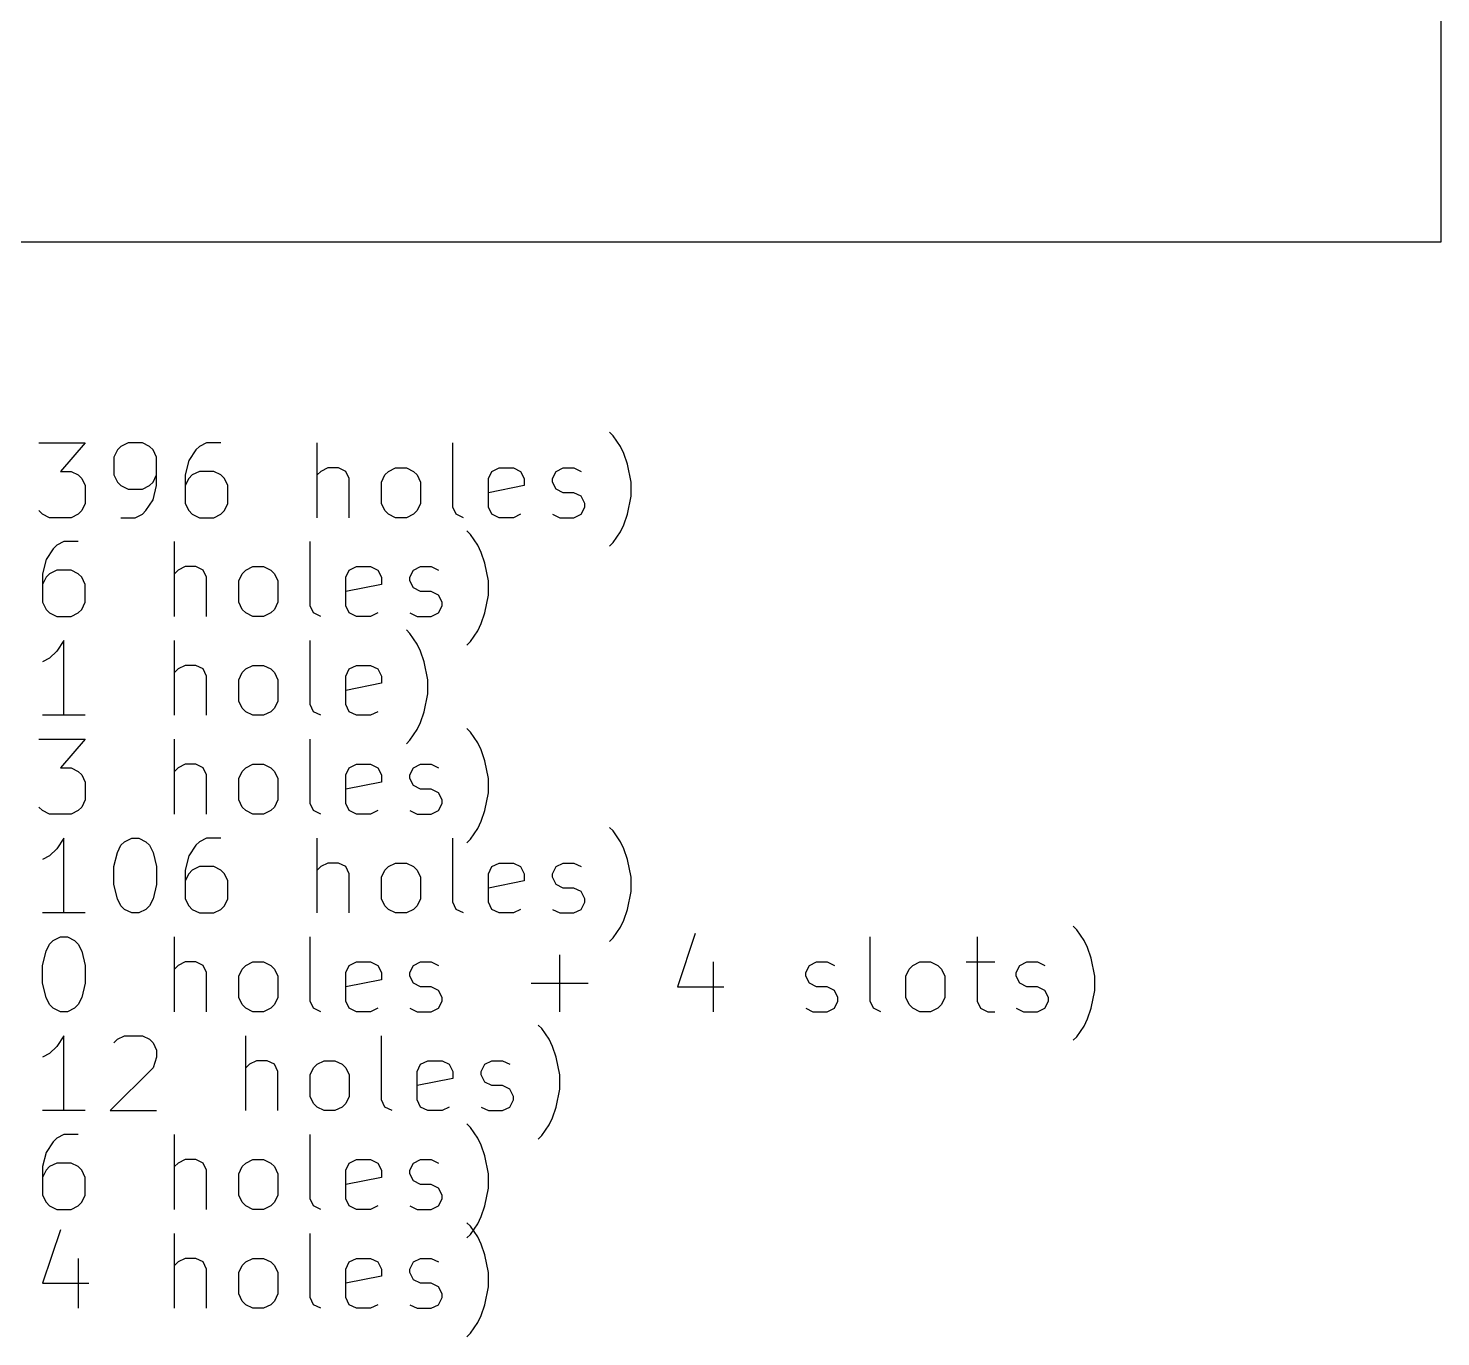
# Model space of a CAD drawing. Extents: x 65 to 140, y -133 to -30.
# Drawn here: x 102.57 to 140.28, y -132.99 to -98.03 of the extents above; entities that cross this region are included whole.
import ezdxf

# ---------------------------------------------------------------- set-up
doc = ezdxf.new("R2010")
doc.units = 0
doc.layers.add('BLACK', color=7, linetype='CONTINUOUS')

msp = doc.modelspace()

# ---------------------------------------------------------------- linework, layer by layer
at = {"layer": 'BLACK', "linetype": 'CONTINUOUS'}
for p, q in [((140.281586, -30.032414), (140.281586, -103.743982)), ((140.281586, -103.743982), (66.580014, -103.743982)), ((118.185406, -108.918343), (118.090168, -108.823105)), ((118.375882, -109.204058), (118.185406, -108.918343)), ((102.852071, -109.10882), (104.090166, -109.10882)), ((104.090166, -109.10882), (103.423499, -109.870724)), ((104.947309, -109.299296), (104.852071, -109.489772)), ((105.042547, -109.204058), (104.947309, -109.299296)), ((105.233023, -109.10882), (105.042547, -109.204058)), ((105.613976, -109.10882), (105.233023, -109.10882)), ((105.804452, -109.204058), (105.613976, -109.10882)), ((105.89969, -109.299296), (105.804452, -109.204058)), ((105.994928, -109.489772), (105.89969, -109.299296)), ((107.042547, -109.299296), (106.852071, -109.58501)), ((107.137785, -109.204058), (107.042547, -109.299296)), ((107.328261, -109.10882), (107.137785, -109.204058)), ((107.709214, -109.10882), (107.328261, -109.10882)), ((110.280643, -111.10882), (110.280643, -109.10882)), ((113.899691, -110.823105), (113.899691, -109.10882)), ((118.47112, -109.394534), (118.375882, -109.204058)), ((104.852071, -109.489772), (104.852071, -109.965962)), ((105.994928, -110.251677), (105.994928, -109.489772)), ((106.852071, -109.58501), (106.756833, -109.965962)), ((118.566358, -109.680248), (118.47112, -109.394534)), ((118.661596, -110.156439), (118.566358, -109.680248)), ((103.423499, -109.870724), (103.709214, -109.870724)), ((103.709214, -109.870724), (103.89969, -109.965962)), ((103.89969, -109.965962), (103.994928, -110.061201)), ((103.994928, -110.061201), (104.090166, -110.251677)), ((104.852071, -109.965962), (104.947309, -110.156439)), ((105.89969, -110.156439), (105.994928, -109.965962)), ((106.756833, -109.965962), (106.756833, -110.727867)), ((106.852071, -110.061201), (106.756833, -110.251677)), ((106.947309, -109.965962), (106.852071, -110.061201)), ((107.137785, -109.870724), (106.947309, -109.965962)), ((107.518738, -109.870724), (107.137785, -109.870724)), ((107.709214, -109.965962), (107.518738, -109.870724)), ((107.804452, -110.061201), (107.709214, -109.965962)), ((107.89969, -110.251677), (107.804452, -110.061201)), ((110.375881, -109.870724), (110.280643, -109.965962)), ((110.566357, -109.775486), (110.375881, -109.870724)), ((110.852072, -109.775486), (110.566357, -109.775486)), ((111.042548, -109.870724), (110.852072, -109.775486)), ((111.137786, -110.061201), (111.042548, -109.870724)), ((111.137786, -111.10882), (111.137786, -110.061201)), ((111.994929, -110.156439), (112.090167, -109.965962)), ((112.090167, -109.965962), (112.185405, -109.870724)), ((112.185405, -109.870724), (112.375881, -109.775486)), ((112.375881, -109.775486), (112.661596, -109.775486)), ((112.661596, -109.775486), (112.852072, -109.870724)), ((112.852072, -109.870724), (112.94731, -109.965962)), ((112.94731, -109.965962), (113.042548, -110.156439)), ((114.852072, -110.061201), (114.94731, -109.870724)), ((114.852072, -110.823105), (114.852072, -110.061201)), ((114.94731, -109.870724), (115.137786, -109.775486)), ((115.137786, -109.775486), (115.518739, -109.775486)), ((115.518739, -109.775486), (115.709215, -109.870724)), ((115.709215, -109.870724), (115.804453, -110.061201)), ((115.804453, -110.061201), (115.804453, -110.251677)), ((116.566358, -110.061201), (116.661596, -109.870724)), ((116.566358, -110.156439), (116.566358, -110.061201)), ((116.661596, -109.870724), (116.852072, -109.775486)), ((116.852072, -109.775486), (117.137786, -109.775486)), ((117.137786, -109.775486), (117.328263, -109.870724)), ((104.090166, -110.251677), (104.090166, -110.727867)), ((104.947309, -110.156439), (105.042547, -110.251677)), ((105.042547, -110.251677), (105.233023, -110.346915)), ((105.233023, -110.346915), (105.613976, -110.346915)), ((105.613976, -110.346915), (105.804452, -110.251677)), ((105.804452, -110.251677), (105.89969, -110.156439)), ((105.89969, -110.632629), (105.994928, -110.251677)), ((107.89969, -110.727867), (107.89969, -110.251677)), ((111.994929, -110.727867), (111.994929, -110.156439)), ((113.042548, -110.156439), (113.042548, -110.727867)), ((115.804453, -110.251677), (114.852072, -110.442153)), ((116.661596, -110.346915), (116.566358, -110.156439)), ((116.852072, -110.442153), (116.661596, -110.346915)), ((117.137786, -110.442153), (116.852072, -110.442153)), ((117.328263, -110.537391), (117.137786, -110.442153)), ((118.661596, -110.537391), (118.661596, -110.156439)), ((104.090166, -110.727867), (103.994928, -110.918343)), ((105.709214, -110.918343), (105.89969, -110.632629)), ((106.756833, -110.727867), (106.852071, -110.918343)), ((107.804452, -110.918343), (107.89969, -110.727867)), ((112.090167, -110.918343), (111.994929, -110.727867)), ((113.042548, -110.727867), (112.94731, -110.918343)), ((113.994929, -111.013582), (113.899691, -110.823105)), ((114.94731, -111.013582), (114.852072, -110.823105)), ((117.423501, -110.727867), (117.328263, -110.537391)), ((117.328263, -111.013582), (117.423501, -110.823105)), ((117.423501, -110.823105), (117.423501, -110.727867)), ((118.566358, -111.013582), (118.661596, -110.537391)), ((102.947309, -111.013582), (102.852071, -110.918343)), ((103.137785, -111.10882), (102.947309, -111.013582)), ((103.709214, -111.10882), (103.137785, -111.10882)), ((103.89969, -111.013582), (103.709214, -111.10882)), ((103.994928, -110.918343), (103.89969, -111.013582)), ((105.042547, -111.10882), (105.423499, -111.10882)), ((105.423499, -111.10882), (105.613976, -111.013582)), ((105.613976, -111.013582), (105.709214, -110.918343)), ((106.852071, -110.918343), (106.947309, -111.013582)), ((106.947309, -111.013582), (107.137785, -111.10882)), ((107.137785, -111.10882), (107.518738, -111.10882)), ((107.518738, -111.10882), (107.709214, -111.013582)), ((107.709214, -111.013582), (107.804452, -110.918343)), ((112.185405, -111.013582), (112.090167, -110.918343)), ((112.375881, -111.10882), (112.185405, -111.013582)), ((112.661596, -111.10882), (112.375881, -111.10882)), ((112.852072, -111.013582), (112.661596, -111.10882)), ((112.94731, -110.918343), (112.852072, -111.013582)), ((114.185405, -111.10882), (113.994929, -111.013582)), ((115.137786, -111.10882), (114.94731, -111.013582)), ((115.518739, -111.10882), (115.137786, -111.10882)), ((115.709215, -111.013582), (115.518739, -111.10882)), ((116.566358, -111.013582), (116.756834, -111.10882)), ((116.756834, -111.10882), (117.137786, -111.10882)), ((117.137786, -111.10882), (117.328263, -111.013582)), ((118.47112, -111.299296), (118.566358, -111.013582)), ((114.375882, -111.558343), (114.280644, -111.463105)), ((114.566358, -111.844058), (114.375882, -111.558343)), ((118.185406, -111.775486), (118.375882, -111.489772)), ((118.375882, -111.489772), (118.47112, -111.299296)), ((103.233023, -111.939296), (103.042547, -112.22501)), ((103.328261, -111.844058), (103.233023, -111.939296)), ((103.518737, -111.74882), (103.328261, -111.844058)), ((103.89969, -111.74882), (103.518737, -111.74882)), ((106.471119, -113.74882), (106.471119, -111.74882)), ((110.090167, -113.463105), (110.090167, -111.74882)), ((114.661596, -112.034534), (114.566358, -111.844058)), ((118.090168, -111.870724), (118.185406, -111.775486)), ((103.042547, -112.22501), (102.947309, -112.605962)), ((114.756834, -112.320248), (114.661596, -112.034534)), ((114.852072, -112.796439), (114.756834, -112.320248)), ((102.947309, -112.605962), (102.947309, -113.367867)), ((103.042547, -112.701201), (102.947309, -112.891677)), ((103.137785, -112.605962), (103.042547, -112.701201)), ((103.328261, -112.510724), (103.137785, -112.605962)), ((103.709214, -112.510724), (103.328261, -112.510724)), ((103.89969, -112.605962), (103.709214, -112.510724)), ((103.994928, -112.701201), (103.89969, -112.605962)), ((104.090166, -112.891677), (103.994928, -112.701201)), ((106.566357, -112.510724), (106.471119, -112.605962)), ((106.756833, -112.415486), (106.566357, -112.510724)), ((107.042548, -112.415486), (106.756833, -112.415486)), ((107.233024, -112.510724), (107.042548, -112.415486)), ((107.328262, -112.701201), (107.233024, -112.510724)), ((107.328262, -113.74882), (107.328262, -112.701201)), ((108.185405, -112.796439), (108.280643, -112.605962)), ((108.280643, -112.605962), (108.375881, -112.510724)), ((108.375881, -112.510724), (108.566357, -112.415486)), ((108.566357, -112.415486), (108.852072, -112.415486)), ((108.852072, -112.415486), (109.042548, -112.510724)), ((109.042548, -112.510724), (109.137786, -112.605962)), ((109.137786, -112.605962), (109.233024, -112.796439)), ((111.042548, -112.701201), (111.137786, -112.510724)), ((111.042548, -113.463105), (111.042548, -112.701201)), ((111.137786, -112.510724), (111.328262, -112.415486)), ((111.328262, -112.415486), (111.709215, -112.415486)), ((111.709215, -112.415486), (111.899691, -112.510724)), ((111.899691, -112.510724), (111.994929, -112.701201)), ((111.994929, -112.701201), (111.994929, -112.891677)), ((112.756834, -112.701201), (112.852072, -112.510724)), ((112.756834, -112.796439), (112.756834, -112.701201)), ((112.852072, -112.510724), (113.042548, -112.415486)), ((113.042548, -112.415486), (113.328262, -112.415486)), ((113.328262, -112.415486), (113.518739, -112.510724)), ((104.090166, -113.367867), (104.090166, -112.891677)), ((108.185405, -113.367867), (108.185405, -112.796439)), ((109.233024, -112.796439), (109.233024, -113.367867)), ((111.994929, -112.891677), (111.042548, -113.082153)), ((112.852072, -112.986915), (112.756834, -112.796439)), ((113.042548, -113.082153), (112.852072, -112.986915)), ((113.328262, -113.082153), (113.042548, -113.082153)), ((113.518739, -113.177391), (113.328262, -113.082153)), ((114.852072, -113.177391), (114.852072, -112.796439)), ((102.947309, -113.367867), (103.042547, -113.558343)), ((103.994928, -113.558343), (104.090166, -113.367867)), ((108.280643, -113.558343), (108.185405, -113.367867)), ((109.233024, -113.367867), (109.137786, -113.558343)), ((110.185405, -113.653582), (110.090167, -113.463105)), ((111.137786, -113.653582), (111.042548, -113.463105)), ((113.613977, -113.367867), (113.518739, -113.177391)), ((113.518739, -113.653582), (113.613977, -113.463105)), ((113.613977, -113.463105), (113.613977, -113.367867)), ((114.756834, -113.653582), (114.852072, -113.177391)), ((103.042547, -113.558343), (103.137785, -113.653582)), ((103.137785, -113.653582), (103.328261, -113.74882)), ((103.328261, -113.74882), (103.709214, -113.74882)), ((103.709214, -113.74882), (103.89969, -113.653582)), ((103.89969, -113.653582), (103.994928, -113.558343)), ((108.375881, -113.653582), (108.280643, -113.558343)), ((108.566357, -113.74882), (108.375881, -113.653582)), ((108.852072, -113.74882), (108.566357, -113.74882)), ((109.042548, -113.653582), (108.852072, -113.74882)), ((109.137786, -113.558343), (109.042548, -113.653582)), ((110.375881, -113.74882), (110.185405, -113.653582)), ((111.328262, -113.74882), (111.137786, -113.653582)), ((111.709215, -113.74882), (111.328262, -113.74882)), ((111.899691, -113.653582), (111.709215, -113.74882)), ((112.756834, -113.653582), (112.94731, -113.74882)), ((112.94731, -113.74882), (113.328262, -113.74882)), ((113.328262, -113.74882), (113.518739, -113.653582)), ((114.661596, -113.939296), (114.756834, -113.653582)), ((112.756834, -114.198343), (112.661596, -114.103105)), ((112.94731, -114.484058), (112.756834, -114.198343)), ((114.375882, -114.415486), (114.566358, -114.129772)), ((114.566358, -114.129772), (114.661596, -113.939296)), ((103.518737, -114.38882), (103.328261, -114.674534)), ((103.518737, -116.38882), (103.518737, -114.38882)), ((106.471119, -116.38882), (106.471119, -114.38882)), ((110.090167, -116.103105), (110.090167, -114.38882)), ((113.042548, -114.674534), (112.94731, -114.484058)), ((114.280644, -114.510724), (114.375882, -114.415486)), ((103.137785, -114.86501), (102.947309, -114.960248)), ((103.328261, -114.674534), (103.137785, -114.86501)), ((113.137786, -114.960248), (113.042548, -114.674534)), ((113.233024, -115.436439), (113.137786, -114.960248)), ((106.566357, -115.150724), (106.471119, -115.245962)), ((106.756833, -115.055486), (106.566357, -115.150724)), ((107.042548, -115.055486), (106.756833, -115.055486)), ((107.233024, -115.150724), (107.042548, -115.055486)), ((107.328262, -115.341201), (107.233024, -115.150724)), ((107.328262, -116.38882), (107.328262, -115.341201)), ((108.185405, -115.436439), (108.280643, -115.245962)), ((108.280643, -115.245962), (108.375881, -115.150724)), ((108.375881, -115.150724), (108.566357, -115.055486)), ((108.566357, -115.055486), (108.852072, -115.055486)), ((108.852072, -115.055486), (109.042548, -115.150724)), ((109.042548, -115.150724), (109.137786, -115.245962)), ((109.137786, -115.245962), (109.233024, -115.436439)), ((111.042548, -115.341201), (111.137786, -115.150724)), ((111.042548, -116.103105), (111.042548, -115.341201)), ((111.137786, -115.150724), (111.328262, -115.055486)), ((111.328262, -115.055486), (111.709215, -115.055486)), ((111.709215, -115.055486), (111.899691, -115.150724)), ((111.899691, -115.150724), (111.994929, -115.341201)), ((111.994929, -115.341201), (111.994929, -115.531677)), ((108.185405, -116.007867), (108.185405, -115.436439)), ((109.233024, -115.436439), (109.233024, -116.007867)), ((111.994929, -115.531677), (111.042548, -115.722153)), ((113.233024, -115.817391), (113.233024, -115.436439)), ((108.280643, -116.198343), (108.185405, -116.007867)), ((109.233024, -116.007867), (109.137786, -116.198343)), ((110.185405, -116.293582), (110.090167, -116.103105)), ((111.137786, -116.293582), (111.042548, -116.103105)), ((113.137786, -116.293582), (113.233024, -115.817391)), ((104.090166, -116.38882), (102.947309, -116.38882)), ((108.375881, -116.293582), (108.280643, -116.198343)), ((108.566357, -116.38882), (108.375881, -116.293582)), ((108.852072, -116.38882), (108.566357, -116.38882)), ((109.042548, -116.293582), (108.852072, -116.38882)), ((109.137786, -116.198343), (109.042548, -116.293582)), ((110.375881, -116.38882), (110.185405, -116.293582)), ((111.328262, -116.38882), (111.137786, -116.293582)), ((111.709215, -116.38882), (111.328262, -116.38882)), ((111.899691, -116.293582), (111.709215, -116.38882)), ((113.042548, -116.579296), (113.137786, -116.293582)), ((112.756834, -117.055486), (112.94731, -116.769772)), ((112.94731, -116.769772), (113.042548, -116.579296)), ((114.375882, -116.838343), (114.280644, -116.743105)), ((114.566358, -117.124058), (114.375882, -116.838343)), ((102.852071, -117.02882), (104.090166, -117.02882)), ((104.090166, -117.02882), (103.423499, -117.790724)), ((106.471119, -119.02882), (106.471119, -117.02882)), ((110.090167, -118.743105), (110.090167, -117.02882)), ((112.661596, -117.150724), (112.756834, -117.055486)), ((114.661596, -117.314534), (114.566358, -117.124058)), ((114.756834, -117.600248), (114.661596, -117.314534)), ((114.852072, -118.076439), (114.756834, -117.600248)), ((103.423499, -117.790724), (103.709214, -117.790724)), ((103.709214, -117.790724), (103.89969, -117.885962)), ((103.89969, -117.885962), (103.994928, -117.981201)), ((103.994928, -117.981201), (104.090166, -118.171677)), ((106.566357, -117.790724), (106.471119, -117.885962)), ((106.756833, -117.695486), (106.566357, -117.790724)), ((107.042548, -117.695486), (106.756833, -117.695486)), ((107.233024, -117.790724), (107.042548, -117.695486)), ((107.328262, -117.981201), (107.233024, -117.790724)), ((107.328262, -119.02882), (107.328262, -117.981201)), ((108.185405, -118.076439), (108.280643, -117.885962)), ((108.280643, -117.885962), (108.375881, -117.790724)), ((108.375881, -117.790724), (108.566357, -117.695486)), ((108.566357, -117.695486), (108.852072, -117.695486)), ((108.852072, -117.695486), (109.042548, -117.790724)), ((109.042548, -117.790724), (109.137786, -117.885962)), ((109.137786, -117.885962), (109.233024, -118.076439)), ((111.042548, -117.981201), (111.137786, -117.790724)), ((111.042548, -118.743105), (111.042548, -117.981201)), ((111.137786, -117.790724), (111.328262, -117.695486)), ((111.328262, -117.695486), (111.709215, -117.695486)), ((111.709215, -117.695486), (111.899691, -117.790724)), ((111.899691, -117.790724), (111.994929, -117.981201)), ((111.994929, -117.981201), (111.994929, -118.171677)), ((112.756834, -117.981201), (112.852072, -117.790724)), ((112.756834, -118.076439), (112.756834, -117.981201)), ((112.852072, -117.790724), (113.042548, -117.695486)), ((113.042548, -117.695486), (113.328262, -117.695486)), ((113.328262, -117.695486), (113.518739, -117.790724)), ((104.090166, -118.171677), (104.090166, -118.647867)), ((108.185405, -118.647867), (108.185405, -118.076439)), ((109.233024, -118.076439), (109.233024, -118.647867)), ((111.994929, -118.171677), (111.042548, -118.362153)), ((112.852072, -118.266915), (112.756834, -118.076439)), ((113.042548, -118.362153), (112.852072, -118.266915)), ((113.328262, -118.362153), (113.042548, -118.362153)), ((113.518739, -118.457391), (113.328262, -118.362153)), ((114.852072, -118.457391), (114.852072, -118.076439)), ((104.090166, -118.647867), (103.994928, -118.838343)), ((108.280643, -118.838343), (108.185405, -118.647867)), ((109.233024, -118.647867), (109.137786, -118.838343)), ((110.185405, -118.933582), (110.090167, -118.743105)), ((111.137786, -118.933582), (111.042548, -118.743105)), ((113.613977, -118.647867), (113.518739, -118.457391)), ((113.518739, -118.933582), (113.613977, -118.743105)), ((113.613977, -118.743105), (113.613977, -118.647867)), ((114.756834, -118.933582), (114.852072, -118.457391)), ((102.947309, -118.933582), (102.852071, -118.838343)), ((103.137785, -119.02882), (102.947309, -118.933582)), ((103.709214, -119.02882), (103.137785, -119.02882)), ((103.89969, -118.933582), (103.709214, -119.02882)), ((103.994928, -118.838343), (103.89969, -118.933582)), ((108.375881, -118.933582), (108.280643, -118.838343)), ((108.566357, -119.02882), (108.375881, -118.933582)), ((108.852072, -119.02882), (108.566357, -119.02882)), ((109.042548, -118.933582), (108.852072, -119.02882)), ((109.137786, -118.838343), (109.042548, -118.933582)), ((110.375881, -119.02882), (110.185405, -118.933582)), ((111.328262, -119.02882), (111.137786, -118.933582)), ((111.709215, -119.02882), (111.328262, -119.02882)), ((111.899691, -118.933582), (111.709215, -119.02882)), ((112.756834, -118.933582), (112.94731, -119.02882)), ((112.94731, -119.02882), (113.328262, -119.02882)), ((113.328262, -119.02882), (113.518739, -118.933582)), ((114.661596, -119.219296), (114.756834, -118.933582)), ((114.375882, -119.695486), (114.566358, -119.409772)), ((114.566358, -119.409772), (114.661596, -119.219296)), ((118.185406, -119.478343), (118.090168, -119.383105)), ((118.375882, -119.764058), (118.185406, -119.478343)), ((103.518737, -119.66882), (103.328261, -119.954534)), ((103.518737, -121.66882), (103.518737, -119.66882)), ((104.947309, -120.049772), (105.042547, -119.859296)), ((105.042547, -119.859296), (105.137785, -119.764058)), ((105.137785, -119.764058), (105.328261, -119.66882)), ((105.328261, -119.66882), (105.518738, -119.66882)), ((105.518738, -119.66882), (105.709214, -119.764058)), ((105.709214, -119.764058), (105.804452, -119.859296)), ((105.804452, -119.859296), (105.89969, -120.049772)), ((107.042547, -119.859296), (106.852071, -120.14501)), ((107.137785, -119.764058), (107.042547, -119.859296)), ((107.328261, -119.66882), (107.137785, -119.764058)), ((107.709214, -119.66882), (107.328261, -119.66882)), ((110.280643, -121.66882), (110.280643, -119.66882)), ((113.899691, -121.383105), (113.899691, -119.66882)), ((114.280644, -119.790724), (114.375882, -119.695486)), ((118.47112, -119.954534), (118.375882, -119.764058)), ((103.137785, -120.14501), (102.947309, -120.240248)), ((103.328261, -119.954534), (103.137785, -120.14501)), ((104.852071, -120.430724), (104.947309, -120.049772)), ((105.89969, -120.049772), (105.994928, -120.430724)), ((106.852071, -120.14501), (106.756833, -120.525962)), ((118.566358, -120.240248), (118.47112, -119.954534)), ((118.661596, -120.716439), (118.566358, -120.240248)), ((104.852071, -120.906915), (104.852071, -120.430724)), ((105.994928, -120.430724), (105.994928, -120.906915)), ((106.756833, -120.525962), (106.756833, -121.287867)), ((106.852071, -120.621201), (106.756833, -120.811677)), ((106.947309, -120.525962), (106.852071, -120.621201)), ((107.137785, -120.430724), (106.947309, -120.525962)), ((107.518738, -120.430724), (107.137785, -120.430724)), ((107.709214, -120.525962), (107.518738, -120.430724)), ((107.804452, -120.621201), (107.709214, -120.525962)), ((107.89969, -120.811677), (107.804452, -120.621201)), ((110.375881, -120.430724), (110.280643, -120.525962)), ((110.566357, -120.335486), (110.375881, -120.430724)), ((110.852072, -120.335486), (110.566357, -120.335486)), ((111.042548, -120.430724), (110.852072, -120.335486)), ((111.137786, -120.621201), (111.042548, -120.430724)), ((111.137786, -121.66882), (111.137786, -120.621201)), ((111.994929, -120.716439), (112.090167, -120.525962)), ((112.090167, -120.525962), (112.185405, -120.430724)), ((112.185405, -120.430724), (112.375881, -120.335486)), ((112.375881, -120.335486), (112.661596, -120.335486)), ((112.661596, -120.335486), (112.852072, -120.430724)), ((112.852072, -120.430724), (112.94731, -120.525962)), ((112.94731, -120.525962), (113.042548, -120.716439)), ((114.852072, -120.621201), (114.94731, -120.430724)), ((114.852072, -121.383105), (114.852072, -120.621201)), ((114.94731, -120.430724), (115.137786, -120.335486)), ((115.137786, -120.335486), (115.518739, -120.335486)), ((115.518739, -120.335486), (115.709215, -120.430724)), ((115.709215, -120.430724), (115.804453, -120.621201)), ((115.804453, -120.621201), (115.804453, -120.811677)), ((116.566358, -120.621201), (116.661596, -120.430724)), ((116.566358, -120.716439), (116.566358, -120.621201)), ((116.661596, -120.430724), (116.852072, -120.335486)), ((116.852072, -120.335486), (117.137786, -120.335486)), ((117.137786, -120.335486), (117.328263, -120.430724)), ((104.947309, -121.287867), (104.852071, -120.906915)), ((105.994928, -120.906915), (105.89969, -121.287867)), ((107.89969, -121.287867), (107.89969, -120.811677)), ((111.994929, -121.287867), (111.994929, -120.716439)), ((113.042548, -120.716439), (113.042548, -121.287867)), ((115.804453, -120.811677), (114.852072, -121.002153)), ((116.661596, -120.906915), (116.566358, -120.716439)), ((116.852072, -121.002153), (116.661596, -120.906915)), ((117.137786, -121.002153), (116.852072, -121.002153)), ((117.328263, -121.097391), (117.137786, -121.002153)), ((118.661596, -121.097391), (118.661596, -120.716439)), ((105.042547, -121.478343), (104.947309, -121.287867)), ((105.89969, -121.287867), (105.804452, -121.478343)), ((106.756833, -121.287867), (106.852071, -121.478343)), ((107.804452, -121.478343), (107.89969, -121.287867)), ((112.090167, -121.478343), (111.994929, -121.287867)), ((113.042548, -121.287867), (112.94731, -121.478343)), ((113.994929, -121.573582), (113.899691, -121.383105)), ((114.94731, -121.573582), (114.852072, -121.383105)), ((117.423501, -121.287867), (117.328263, -121.097391)), ((117.328263, -121.573582), (117.423501, -121.383105)), ((117.423501, -121.383105), (117.423501, -121.287867)), ((118.566358, -121.573582), (118.661596, -121.097391)), ((104.090166, -121.66882), (102.947309, -121.66882)), ((105.137785, -121.573582), (105.042547, -121.478343)), ((105.328261, -121.66882), (105.137785, -121.573582)), ((105.518738, -121.66882), (105.328261, -121.66882)), ((105.709214, -121.573582), (105.518738, -121.66882)), ((105.804452, -121.478343), (105.709214, -121.573582)), ((106.852071, -121.478343), (106.947309, -121.573582)), ((106.947309, -121.573582), (107.137785, -121.66882)), ((107.137785, -121.66882), (107.518738, -121.66882)), ((107.518738, -121.66882), (107.709214, -121.573582)), ((107.709214, -121.573582), (107.804452, -121.478343)), ((112.185405, -121.573582), (112.090167, -121.478343)), ((112.375881, -121.66882), (112.185405, -121.573582)), ((112.661596, -121.66882), (112.375881, -121.66882)), ((112.852072, -121.573582), (112.661596, -121.66882)), ((112.94731, -121.478343), (112.852072, -121.573582)), ((114.185405, -121.66882), (113.994929, -121.573582)), ((115.137786, -121.66882), (114.94731, -121.573582)), ((115.518739, -121.66882), (115.137786, -121.66882)), ((115.709215, -121.573582), (115.518739, -121.66882)), ((116.566358, -121.573582), (116.756834, -121.66882)), ((116.756834, -121.66882), (117.137786, -121.66882)), ((117.137786, -121.66882), (117.328263, -121.573582)), ((118.47112, -121.859296), (118.566358, -121.573582)), ((118.185406, -122.335486), (118.375882, -122.049772)), ((118.375882, -122.049772), (118.47112, -121.859296)), ((130.56636, -122.118343), (130.471122, -122.023105)), ((130.756836, -122.404058), (130.56636, -122.118343)), ((103.042547, -122.689772), (103.137785, -122.499296)), ((103.137785, -122.499296), (103.233023, -122.404058)), ((103.233023, -122.404058), (103.423499, -122.30882)), ((103.423499, -122.30882), (103.613976, -122.30882)), ((103.613976, -122.30882), (103.804452, -122.404058)), ((103.804452, -122.404058), (103.89969, -122.499296)), ((103.89969, -122.499296), (103.994928, -122.689772)), ((106.471119, -124.30882), (106.471119, -122.30882)), ((110.090167, -124.023105), (110.090167, -122.30882)), ((118.090168, -122.430724), (118.185406, -122.335486)), ((120.375882, -122.213582), (119.899692, -123.642153)), ((125.04255, -124.023105), (125.04255, -122.30882)), ((127.899693, -122.30882), (127.899693, -124.023105)), ((130.852074, -122.594534), (130.756836, -122.404058)), ((102.947309, -123.070724), (103.042547, -122.689772)), ((103.994928, -122.689772), (104.090166, -123.070724)), ((116.756835, -124.30882), (116.756835, -122.78501)), ((130.947312, -122.880248), (130.852074, -122.594534)), ((131.04255, -123.356439), (130.947312, -122.880248)), ((102.947309, -123.546915), (102.947309, -123.070724)), ((104.090166, -123.070724), (104.090166, -123.546915)), ((106.566357, -123.070724), (106.471119, -123.165962)), ((106.756833, -122.975486), (106.566357, -123.070724)), ((107.042548, -122.975486), (106.756833, -122.975486)), ((107.233024, -123.070724), (107.042548, -122.975486)), ((107.328262, -123.261201), (107.233024, -123.070724)), ((107.328262, -124.30882), (107.328262, -123.261201)), ((108.185405, -123.356439), (108.280643, -123.165962)), ((108.280643, -123.165962), (108.375881, -123.070724)), ((108.375881, -123.070724), (108.566357, -122.975486)), ((108.566357, -122.975486), (108.852072, -122.975486)), ((108.852072, -122.975486), (109.042548, -123.070724)), ((109.042548, -123.070724), (109.137786, -123.165962)), ((109.137786, -123.165962), (109.233024, -123.356439)), ((111.042548, -123.261201), (111.137786, -123.070724)), ((111.042548, -124.023105), (111.042548, -123.261201)), ((111.137786, -123.070724), (111.328262, -122.975486)), ((111.328262, -122.975486), (111.709215, -122.975486)), ((111.709215, -122.975486), (111.899691, -123.070724)), ((111.899691, -123.070724), (111.994929, -123.261201)), ((111.994929, -123.261201), (111.994929, -123.451677)), ((112.756834, -123.261201), (112.852072, -123.070724)), ((112.756834, -123.356439), (112.756834, -123.261201)), ((112.852072, -123.070724), (113.042548, -122.975486)), ((113.042548, -122.975486), (113.328262, -122.975486)), ((113.328262, -122.975486), (113.518739, -123.070724)), ((120.852073, -122.975486), (120.852073, -124.30882)), ((123.328264, -123.261201), (123.423502, -123.070724)), ((123.328264, -123.356439), (123.328264, -123.261201)), ((123.423502, -123.070724), (123.613978, -122.975486)), ((123.613978, -122.975486), (123.899692, -122.975486)), ((123.899692, -122.975486), (124.090169, -123.070724)), ((125.994931, -123.356439), (126.090169, -123.165962)), ((126.090169, -123.165962), (126.185407, -123.070724)), ((126.185407, -123.070724), (126.375883, -122.975486)), ((126.375883, -122.975486), (126.661598, -122.975486)), ((126.661598, -122.975486), (126.852074, -123.070724)), ((126.852074, -123.070724), (126.947312, -123.165962)), ((126.947312, -123.165962), (127.04255, -123.356439)), ((127.613979, -122.975486), (128.375883, -122.975486)), ((128.947312, -123.261201), (129.04255, -123.070724)), ((128.947312, -123.356439), (128.947312, -123.261201)), ((129.04255, -123.070724), (129.233026, -122.975486)), ((129.233026, -122.975486), (129.51874, -122.975486)), ((129.51874, -122.975486), (129.709217, -123.070724)), ((103.042547, -123.927867), (102.947309, -123.546915)), ((104.090166, -123.546915), (103.994928, -123.927867)), ((108.185405, -123.927867), (108.185405, -123.356439)), ((109.233024, -123.356439), (109.233024, -123.927867)), ((111.994929, -123.451677), (111.042548, -123.642153)), ((112.852072, -123.546915), (112.756834, -123.356439)), ((113.042548, -123.642153), (112.852072, -123.546915)), ((113.328262, -123.642153), (113.042548, -123.642153)), ((113.518739, -123.737391), (113.328262, -123.642153)), ((115.99493, -123.546915), (117.51874, -123.546915)), ((119.899692, -123.642153), (121.137787, -123.642153)), ((123.423502, -123.546915), (123.328264, -123.356439)), ((123.613978, -123.642153), (123.423502, -123.546915)), ((123.899692, -123.642153), (123.613978, -123.642153)), ((124.090169, -123.737391), (123.899692, -123.642153)), ((125.994931, -123.927867), (125.994931, -123.356439)), ((127.04255, -123.356439), (127.04255, -123.927867)), ((129.04255, -123.546915), (128.947312, -123.356439)), ((129.233026, -123.642153), (129.04255, -123.546915)), ((129.51874, -123.642153), (129.233026, -123.642153)), ((129.709217, -123.737391), (129.51874, -123.642153)), ((131.04255, -123.737391), (131.04255, -123.356439)), ((103.137785, -124.118343), (103.042547, -123.927867)), ((103.994928, -123.927867), (103.89969, -124.118343)), ((108.280643, -124.118343), (108.185405, -123.927867)), ((109.233024, -123.927867), (109.137786, -124.118343)), ((110.185405, -124.213582), (110.090167, -124.023105)), ((111.137786, -124.213582), (111.042548, -124.023105)), ((113.613977, -123.927867), (113.518739, -123.737391)), ((113.518739, -124.213582), (113.613977, -124.023105)), ((113.613977, -124.023105), (113.613977, -123.927867)), ((124.185407, -123.927867), (124.090169, -123.737391)), ((124.090169, -124.213582), (124.185407, -124.023105)), ((124.185407, -124.023105), (124.185407, -123.927867)), ((125.137788, -124.213582), (125.04255, -124.023105)), ((126.090169, -124.118343), (125.994931, -123.927867)), ((127.04255, -123.927867), (126.947312, -124.118343)), ((127.899693, -124.023105), (127.994931, -124.213582)), ((129.804455, -123.927867), (129.709217, -123.737391)), ((129.709217, -124.213582), (129.804455, -124.023105)), ((129.804455, -124.023105), (129.804455, -123.927867)), ((130.947312, -124.213582), (131.04255, -123.737391)), ((103.233023, -124.213582), (103.137785, -124.118343)), ((103.423499, -124.30882), (103.233023, -124.213582)), ((103.613976, -124.30882), (103.423499, -124.30882)), ((103.804452, -124.213582), (103.613976, -124.30882)), ((103.89969, -124.118343), (103.804452, -124.213582)), ((108.375881, -124.213582), (108.280643, -124.118343)), ((108.566357, -124.30882), (108.375881, -124.213582)), ((108.852072, -124.30882), (108.566357, -124.30882)), ((109.042548, -124.213582), (108.852072, -124.30882)), ((109.137786, -124.118343), (109.042548, -124.213582)), ((110.375881, -124.30882), (110.185405, -124.213582)), ((111.328262, -124.30882), (111.137786, -124.213582)), ((111.709215, -124.30882), (111.328262, -124.30882)), ((111.899691, -124.213582), (111.709215, -124.30882)), ((112.756834, -124.213582), (112.94731, -124.30882)), ((112.94731, -124.30882), (113.328262, -124.30882)), ((113.328262, -124.30882), (113.518739, -124.213582)), ((123.328264, -124.213582), (123.51874, -124.30882)), ((123.51874, -124.30882), (123.899692, -124.30882)), ((123.899692, -124.30882), (124.090169, -124.213582)), ((125.328264, -124.30882), (125.137788, -124.213582)), ((126.185407, -124.213582), (126.090169, -124.118343)), ((126.375883, -124.30882), (126.185407, -124.213582)), ((126.661598, -124.30882), (126.375883, -124.30882)), ((126.852074, -124.213582), (126.661598, -124.30882)), ((126.947312, -124.118343), (126.852074, -124.213582)), ((127.994931, -124.213582), (128.185407, -124.30882)), ((128.185407, -124.30882), (128.375883, -124.30882)), ((128.947312, -124.213582), (129.137788, -124.30882)), ((129.137788, -124.30882), (129.51874, -124.30882)), ((129.51874, -124.30882), (129.709217, -124.213582)), ((130.852074, -124.499296), (130.947312, -124.213582)), ((116.280644, -124.758343), (116.185406, -124.663105)), ((116.47112, -125.044058), (116.280644, -124.758343)), ((130.56636, -124.975486), (130.756836, -124.689772)), ((130.756836, -124.689772), (130.852074, -124.499296)), ((103.518737, -124.94882), (103.328261, -125.234534)), ((103.518737, -126.94882), (103.518737, -124.94882)), ((104.852071, -125.139296), (104.947309, -125.044058)), ((104.947309, -125.044058), (105.137785, -124.94882)), ((105.137785, -124.94882), (105.613976, -124.94882)), ((105.613976, -124.94882), (105.804452, -125.044058)), ((105.804452, -125.044058), (105.89969, -125.139296)), ((105.89969, -125.139296), (105.994928, -125.329772)), ((108.375881, -126.94882), (108.375881, -124.94882)), ((111.994929, -126.663105), (111.994929, -124.94882)), ((116.566358, -125.234534), (116.47112, -125.044058)), ((130.471122, -125.070724), (130.56636, -124.975486)), ((103.137785, -125.42501), (102.947309, -125.520248)), ((103.328261, -125.234534), (103.137785, -125.42501)), ((105.994928, -125.520248), (105.89969, -125.805962)), ((105.994928, -125.329772), (105.994928, -125.520248)), ((116.661596, -125.520248), (116.566358, -125.234534)), ((116.756834, -125.996439), (116.661596, -125.520248)), ((105.89969, -125.805962), (104.756833, -126.94882)), ((108.471119, -125.710724), (108.375881, -125.805962)), ((108.661595, -125.615486), (108.471119, -125.710724)), ((108.94731, -125.615486), (108.661595, -125.615486)), ((109.137786, -125.710724), (108.94731, -125.615486)), ((109.233024, -125.901201), (109.137786, -125.710724)), ((109.233024, -126.94882), (109.233024, -125.901201)), ((110.090167, -125.996439), (110.185405, -125.805962)), ((110.185405, -125.805962), (110.280643, -125.710724)), ((110.280643, -125.710724), (110.471119, -125.615486)), ((110.471119, -125.615486), (110.756834, -125.615486)), ((110.756834, -125.615486), (110.94731, -125.710724)), ((110.94731, -125.710724), (111.042548, -125.805962)), ((111.042548, -125.805962), (111.137786, -125.996439)), ((112.94731, -125.901201), (113.042548, -125.710724)), ((112.94731, -126.663105), (112.94731, -125.901201)), ((113.042548, -125.710724), (113.233024, -125.615486)), ((113.233024, -125.615486), (113.613977, -125.615486)), ((113.613977, -125.615486), (113.804453, -125.710724)), ((113.804453, -125.710724), (113.899691, -125.901201)), ((113.899691, -125.901201), (113.899691, -126.091677)), ((114.661596, -125.901201), (114.756834, -125.710724)), ((114.661596, -125.996439), (114.661596, -125.901201)), ((114.756834, -125.710724), (114.94731, -125.615486)), ((114.94731, -125.615486), (115.233024, -125.615486)), ((115.233024, -125.615486), (115.423501, -125.710724)), ((110.090167, -126.567867), (110.090167, -125.996439)), ((111.137786, -125.996439), (111.137786, -126.567867)), ((113.899691, -126.091677), (112.94731, -126.282153)), ((114.756834, -126.186915), (114.661596, -125.996439)), ((114.94731, -126.282153), (114.756834, -126.186915)), ((115.233024, -126.282153), (114.94731, -126.282153)), ((115.423501, -126.377391), (115.233024, -126.282153)), ((116.756834, -126.377391), (116.756834, -125.996439)), ((110.185405, -126.758343), (110.090167, -126.567867)), ((111.137786, -126.567867), (111.042548, -126.758343)), ((112.090167, -126.853582), (111.994929, -126.663105)), ((113.042548, -126.853582), (112.94731, -126.663105)), ((115.518739, -126.567867), (115.423501, -126.377391)), ((115.423501, -126.853582), (115.518739, -126.663105)), ((115.518739, -126.663105), (115.518739, -126.567867)), ((116.661596, -126.853582), (116.756834, -126.377391)), ((104.090166, -126.94882), (102.947309, -126.94882)), ((104.756833, -126.94882), (105.994928, -126.94882)), ((110.280643, -126.853582), (110.185405, -126.758343)), ((110.471119, -126.94882), (110.280643, -126.853582)), ((110.756834, -126.94882), (110.471119, -126.94882)), ((110.94731, -126.853582), (110.756834, -126.94882)), ((111.042548, -126.758343), (110.94731, -126.853582)), ((112.280643, -126.94882), (112.090167, -126.853582)), ((113.233024, -126.94882), (113.042548, -126.853582)), ((113.613977, -126.94882), (113.233024, -126.94882)), ((113.804453, -126.853582), (113.613977, -126.94882)), ((114.661596, -126.853582), (114.852072, -126.94882)), ((114.852072, -126.94882), (115.233024, -126.94882)), ((115.233024, -126.94882), (115.423501, -126.853582)), ((116.566358, -127.139296), (116.661596, -126.853582)), ((114.375882, -127.398343), (114.280644, -127.303105)), ((114.566358, -127.684058), (114.375882, -127.398343)), ((116.280644, -127.615486), (116.47112, -127.329772)), ((116.47112, -127.329772), (116.566358, -127.139296)), ((103.233023, -127.779296), (103.042547, -128.06501)), ((103.328261, -127.684058), (103.233023, -127.779296)), ((103.518737, -127.58882), (103.328261, -127.684058)), ((103.89969, -127.58882), (103.518737, -127.58882)), ((106.471119, -129.58882), (106.471119, -127.58882)), ((110.090167, -129.303105), (110.090167, -127.58882)), ((114.661596, -127.874534), (114.566358, -127.684058)), ((116.185406, -127.710724), (116.280644, -127.615486)), ((103.042547, -128.06501), (102.947309, -128.445962)), ((114.756834, -128.160248), (114.661596, -127.874534)), ((114.852072, -128.636439), (114.756834, -128.160248)), ((102.947309, -128.445962), (102.947309, -129.207867)), ((103.042547, -128.541201), (102.947309, -128.731677)), ((103.137785, -128.445962), (103.042547, -128.541201)), ((103.328261, -128.350724), (103.137785, -128.445962)), ((103.709214, -128.350724), (103.328261, -128.350724)), ((103.89969, -128.445962), (103.709214, -128.350724)), ((103.994928, -128.541201), (103.89969, -128.445962)), ((104.090166, -128.731677), (103.994928, -128.541201)), ((106.566357, -128.350724), (106.471119, -128.445962)), ((106.756833, -128.255486), (106.566357, -128.350724)), ((107.042548, -128.255486), (106.756833, -128.255486)), ((107.233024, -128.350724), (107.042548, -128.255486)), ((107.328262, -128.541201), (107.233024, -128.350724)), ((107.328262, -129.58882), (107.328262, -128.541201)), ((108.185405, -128.636439), (108.280643, -128.445962)), ((108.280643, -128.445962), (108.375881, -128.350724)), ((108.375881, -128.350724), (108.566357, -128.255486)), ((108.566357, -128.255486), (108.852072, -128.255486)), ((108.852072, -128.255486), (109.042548, -128.350724)), ((109.042548, -128.350724), (109.137786, -128.445962)), ((109.137786, -128.445962), (109.233024, -128.636439)), ((111.042548, -128.541201), (111.137786, -128.350724)), ((111.042548, -129.303105), (111.042548, -128.541201)), ((111.137786, -128.350724), (111.328262, -128.255486)), ((111.328262, -128.255486), (111.709215, -128.255486)), ((111.709215, -128.255486), (111.899691, -128.350724)), ((111.899691, -128.350724), (111.994929, -128.541201)), ((111.994929, -128.541201), (111.994929, -128.731677)), ((112.756834, -128.541201), (112.852072, -128.350724)), ((112.756834, -128.636439), (112.756834, -128.541201)), ((112.852072, -128.350724), (113.042548, -128.255486)), ((113.042548, -128.255486), (113.328262, -128.255486)), ((113.328262, -128.255486), (113.518739, -128.350724)), ((104.090166, -129.207867), (104.090166, -128.731677)), ((108.185405, -129.207867), (108.185405, -128.636439)), ((109.233024, -128.636439), (109.233024, -129.207867)), ((111.994929, -128.731677), (111.042548, -128.922153)), ((112.852072, -128.826915), (112.756834, -128.636439)), ((113.042548, -128.922153), (112.852072, -128.826915)), ((113.328262, -128.922153), (113.042548, -128.922153)), ((113.518739, -129.017391), (113.328262, -128.922153)), ((114.852072, -129.017391), (114.852072, -128.636439)), ((102.947309, -129.207867), (103.042547, -129.398343)), ((103.994928, -129.398343), (104.090166, -129.207867)), ((108.280643, -129.398343), (108.185405, -129.207867)), ((109.233024, -129.207867), (109.137786, -129.398343)), ((110.185405, -129.493582), (110.090167, -129.303105)), ((111.137786, -129.493582), (111.042548, -129.303105)), ((113.613977, -129.207867), (113.518739, -129.017391)), ((113.518739, -129.493582), (113.613977, -129.303105)), ((113.613977, -129.303105), (113.613977, -129.207867)), ((114.756834, -129.493582), (114.852072, -129.017391)), ((103.042547, -129.398343), (103.137785, -129.493582)), ((103.137785, -129.493582), (103.328261, -129.58882)), ((103.328261, -129.58882), (103.709214, -129.58882)), ((103.709214, -129.58882), (103.89969, -129.493582)), ((103.89969, -129.493582), (103.994928, -129.398343)), ((108.375881, -129.493582), (108.280643, -129.398343)), ((108.566357, -129.58882), (108.375881, -129.493582)), ((108.852072, -129.58882), (108.566357, -129.58882)), ((109.042548, -129.493582), (108.852072, -129.58882)), ((109.137786, -129.398343), (109.042548, -129.493582)), ((110.375881, -129.58882), (110.185405, -129.493582)), ((111.328262, -129.58882), (111.137786, -129.493582)), ((111.709215, -129.58882), (111.328262, -129.58882)), ((111.899691, -129.493582), (111.709215, -129.58882)), ((112.756834, -129.493582), (112.94731, -129.58882)), ((112.94731, -129.58882), (113.328262, -129.58882)), ((113.328262, -129.58882), (113.518739, -129.493582)), ((114.661596, -129.779296), (114.756834, -129.493582)), ((114.375882, -130.038343), (114.280644, -129.943105)), ((114.375882, -130.255486), (114.566358, -129.969772)), ((114.566358, -130.324058), (114.375882, -130.038343)), ((114.566358, -129.969772), (114.661596, -129.779296)), ((103.423499, -130.133582), (102.947309, -131.562153)), ((106.471119, -132.22882), (106.471119, -130.22882)), ((110.090167, -131.943105), (110.090167, -130.22882)), ((114.280644, -130.350724), (114.375882, -130.255486)), ((114.661596, -130.514534), (114.566358, -130.324058)), ((114.756834, -130.800248), (114.661596, -130.514534)), ((114.852072, -131.276439), (114.756834, -130.800248)), ((103.89969, -130.895486), (103.89969, -132.22882)), ((106.566357, -130.990724), (106.471119, -131.085962)), ((106.756833, -130.895486), (106.566357, -130.990724)), ((107.042548, -130.895486), (106.756833, -130.895486)), ((107.233024, -130.990724), (107.042548, -130.895486)), ((107.328262, -131.181201), (107.233024, -130.990724)), ((107.328262, -132.22882), (107.328262, -131.181201)), ((108.185405, -131.276439), (108.280643, -131.085962)), ((108.280643, -131.085962), (108.375881, -130.990724)), ((108.375881, -130.990724), (108.566357, -130.895486)), ((108.566357, -130.895486), (108.852072, -130.895486)), ((108.852072, -130.895486), (109.042548, -130.990724)), ((109.042548, -130.990724), (109.137786, -131.085962)), ((109.137786, -131.085962), (109.233024, -131.276439)), ((111.042548, -131.181201), (111.137786, -130.990724)), ((111.042548, -131.943105), (111.042548, -131.181201)), ((111.137786, -130.990724), (111.328262, -130.895486)), ((111.328262, -130.895486), (111.709215, -130.895486)), ((111.709215, -130.895486), (111.899691, -130.990724)), ((111.899691, -130.990724), (111.994929, -131.181201)), ((111.994929, -131.181201), (111.994929, -131.371677)), ((112.756834, -131.181201), (112.852072, -130.990724)), ((112.756834, -131.276439), (112.756834, -131.181201)), ((112.852072, -130.990724), (113.042548, -130.895486)), ((113.042548, -130.895486), (113.328262, -130.895486)), ((113.328262, -130.895486), (113.518739, -130.990724)), ((102.947309, -131.562153), (104.185404, -131.562153)), ((108.185405, -131.847867), (108.185405, -131.276439)), ((109.233024, -131.276439), (109.233024, -131.847867)), ((111.994929, -131.371677), (111.042548, -131.562153)), ((112.852072, -131.466915), (112.756834, -131.276439)), ((113.042548, -131.562153), (112.852072, -131.466915)), ((113.328262, -131.562153), (113.042548, -131.562153)), ((113.518739, -131.657391), (113.328262, -131.562153)), ((114.852072, -131.657391), (114.852072, -131.276439)), ((108.280643, -132.038343), (108.185405, -131.847867)), ((109.233024, -131.847867), (109.137786, -132.038343)), ((110.185405, -132.133582), (110.090167, -131.943105)), ((111.137786, -132.133582), (111.042548, -131.943105)), ((113.613977, -131.847867), (113.518739, -131.657391)), ((113.518739, -132.133582), (113.613977, -131.943105)), ((113.613977, -131.943105), (113.613977, -131.847867)), ((114.756834, -132.133582), (114.852072, -131.657391)), ((108.375881, -132.133582), (108.280643, -132.038343)), ((108.566357, -132.22882), (108.375881, -132.133582)), ((108.852072, -132.22882), (108.566357, -132.22882)), ((109.042548, -132.133582), (108.852072, -132.22882)), ((109.137786, -132.038343), (109.042548, -132.133582)), ((110.375881, -132.22882), (110.185405, -132.133582)), ((111.328262, -132.22882), (111.137786, -132.133582)), ((111.709215, -132.22882), (111.328262, -132.22882)), ((111.899691, -132.133582), (111.709215, -132.22882)), ((112.756834, -132.133582), (112.94731, -132.22882)), ((112.94731, -132.22882), (113.328262, -132.22882)), ((113.328262, -132.22882), (113.518739, -132.133582)), ((114.661596, -132.419296), (114.756834, -132.133582)), ((114.375882, -132.895486), (114.566358, -132.609772)), ((114.566358, -132.609772), (114.661596, -132.419296)), ((114.280644, -132.990724), (114.375882, -132.895486))]:
    msp.add_line(p, q, dxfattribs=at)

doc.saveas('drawing.dxf')
